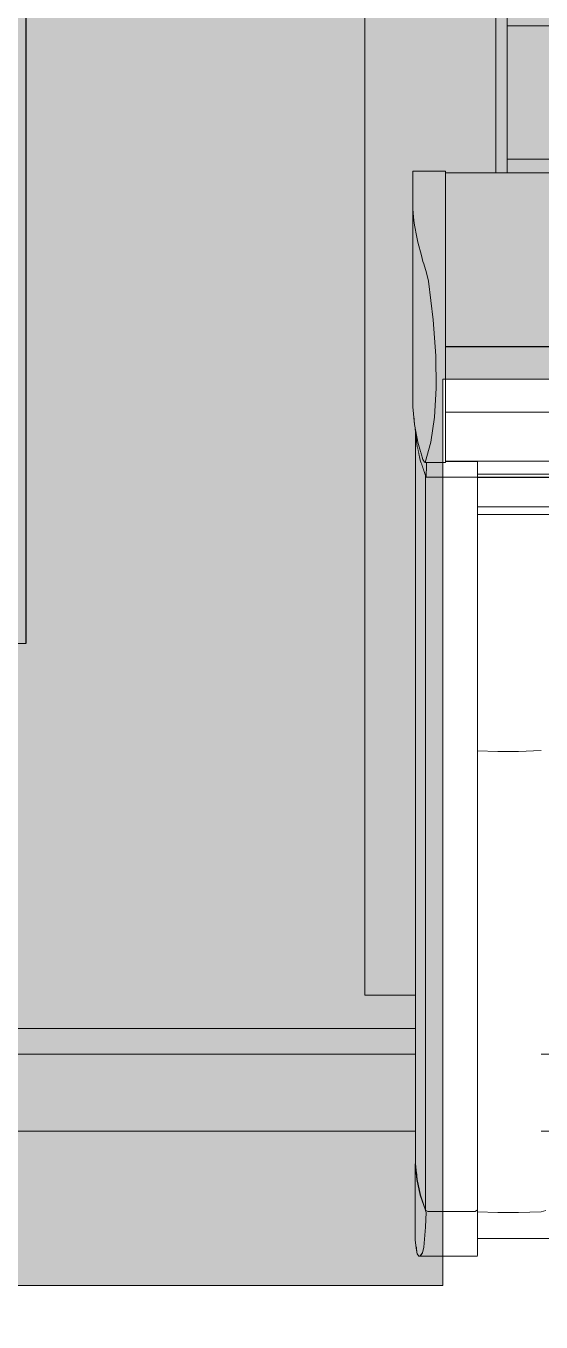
# Model space of a CAD drawing. Header units: metres. Extents: x -4 to 206, y -18 to 45.
# Drawn here: x 45.855 to 46.256, y -10.212 to -9.203 of the extents above; entities that cross this region are included whole.
import ezdxf

# ---------------------------------------------------------------- set-up
doc = ezdxf.new("R2010")
doc.units = ezdxf.units.M
doc.header["$MEASUREMENT"] = 0
doc.set_wipeout_variables(frame=1)
doc.linetypes.add('Strichlinie eng', pattern=[0.002, 0.0015, -0.0005])
doc.linetypes.add('Wipeout_Contour', pattern=[1, 0, -1])
for name, color, linetype in [('3._DD PP STG2_4_000 Achsraster', 7, 'Continuous'), ('3._DD PP STG2_4_140 Brüstung', 7, 'Continuous'), ('3._DD PP STG2_4_210 Decke', 7, 'Continuous'), ('3._DD PP STG2_4_220 Bodenaufbau - Außen_ Gefälle', 7, 'Continuous'), ('3._DD PP STG2_4_310 Dachkonstruktion massiv', 7, 'Continuous'), ('3._DD PP STG2_4_325 Dachfenster', 7, 'Continuous'), ('3._DD PP STG2_4_330 Dachaufbau', 7, 'Continuous')]:
    doc.layers.add(name, color=color, linetype=linetype)

msp = doc.modelspace()

# ---------------------------------------------------------------- linework, layer by layer
at = {"layer": '3._DD PP STG2_4_000 Achsraster', "color": 5, "linetype": 'Continuous', "lineweight": 0, "ltscale": 1000}
msp.add_line((31.8, -10.0037), (54.3, -10.0037), dxfattribs=at)
at = {"layer": '3._DD PP STG2_4_210 Decke', "color": 7, "linetype": 'Continuous', "lineweight": 13, "ltscale": 1000, "true_color": 0xf4f4f4, "flags": 128}
msp.add_lwpolyline([(33.7568, -11.4636), (33.759, -13.2537), (37.385, -13.2537), (37.385, -12.6087), (42.5891, -12.6087), (42.885, -12.5662), (42.885, -11.7587), (48.205, -11.7587), (48.205, -11.1337), (51.7609, -11.1337), (51.7654, -10.0637), (45.765, -10.0637), (45.765, -10.9637), (42.915, -10.9637), (42.915, -11.4636)], close=True, dxfattribs=at)
at = {"layer": '3._DD PP STG2_4_220 Bodenaufbau - Außen_ Gefälle', "color": 7, "linetype": 'Continuous', "lineweight": 13, "ltscale": 1000, "true_color": 0xf4f4f4, "flags": 128}
msp.add_lwpolyline([(33.759, -13.2437), (37.145, -13.2437), (37.145, -12.5987), (39.935, -12.5987), (42.389, -12.5987), (42.875, -12.5289), (42.875, -11.7487), (45.815, -11.7487), (48.195, -11.7487), (48.195, -11.1237), (51.7609, -11.1237), (51.7654, -10.0637), (45.765, -10.0637), (45.765, -10.9637), (42.915, -10.9637), (42.915, -11.4636), (33.7568, -11.4636)], close=True, dxfattribs=at)
at = {"layer": '3._DD PP STG2_4_310 Dachkonstruktion massiv', "color": 255, "linetype": 'Strichlinie eng', "lineweight": 13, "ltscale": 1000, "flags": 128}
for points in [[(46.2301, -9.0643), (46.2301, -9.9837)], [(46.2301, -9.2031), (46.2301, -9.9837)], [(47.8601, -9.2031), (46.2301, -9.2031)], [(46.2301, -9.9837), (45.505, -9.9837)], [(46.2301, -9.9837), (45.505, -9.9837)]]:
    msp.add_lwpolyline(points, dxfattribs=at)
at = {"layer": '3._DD PP STG2_4_330 Dachaufbau', "color": 7, "linetype": 'Continuous', "lineweight": 18, "ltscale": 1000, "flags": 128}
msp.add_lwpolyline([(46.1798, -10.1837), (45.815, -10.1837)], dxfattribs=at)

# ---------------------------------------------------------------- wipeouts: each hides what was drawn before it
at = {"color": 254, "linetype": 'Wipeout_Contour', "lineweight": 0, "ltscale": 140.715531}
msp.add_wipeout([(45.8549, -8.9838), (45.8549, -9.6836), (45.8551, -8.9838)], dxfattribs=at).dxf.layer = '3._DD PP STG2_4_140 Brüstung'
at = {"color": 254, "linetype": 'Wipeout_Contour', "lineweight": 0, "ltscale": 754.88932}
msp.add_wipeout([(46.119, -8.8687), (46.119, -9.9576), (46.1585, -9.9576), (46.1585, -9.5185), (46.1583, -9.5167), (46.1577, -9.5135), (46.1564, -9.4996), (46.1564, -9.4847), (46.1564, -9.4836), (46.1564, -9.4099), (46.1564, -9.3184), (46.1564, -9.3163), (46.182, -9.3163), (46.182, -9.3175), (46.2213, -9.3175), (46.2213, -8.8687)], dxfattribs=at).dxf.layer = '3._DD PP STG2_4_325 Dachfenster'

# ---------------------------------------------------------------- next in the draw order: linework, layer by layer
at = {"layer": '3._DD PP STG2_4_140 Brüstung', "color": 7, "linetype": 'Continuous', "lineweight": 18, "ltscale": 1000}
for p, q in [((45.8549, -8.9838), (45.8549, -9.6836)), ((45.8549, -9.6836), (45.8548, -9.6836)), ((45.8549, -9.6836), (45.8548, -9.6836))]:
    msp.add_line(p, q, dxfattribs=at)
at = {"layer": '3._DD PP STG2_4_140 Brüstung', "color": 7, "linetype": 'Continuous', "lineweight": 18, "ltscale": 1000, "flags": 128}
for points in [[(45.8551, -9.6836), (45.8551, -8.9838)], [(43.0051, -9.6838), (45.8551, -9.6838)]]:
    msp.add_lwpolyline(points, dxfattribs=at)
at = {"layer": '3._DD PP STG2_4_325 Dachfenster', "color": 7, "linetype": 'Continuous', "lineweight": 13, "ltscale": 1000, "true_color": 0xf4f4f4, "flags": 128}
for points in [[(46.119, -9.9576), (46.119, -8.8687)], [(46.2213, -9.3175), (46.2213, -8.8687)], [(46.119, -9.9576), (46.1585, -9.9576)]]:
    msp.add_lwpolyline(points, dxfattribs=at)

# ---------------------------------------------------------------- next in the draw order: wipeouts: each hides what was drawn before it
at = {"color": 254, "linetype": 'Wipeout_Contour', "lineweight": 0, "ltscale": 818.958107}
msp.add_wipeout([(46.2301, -9.3069), (47.7767, -9.3069), (47.7767, -9.3175), (47.816, -9.3175), (47.816, -9.3163), (47.8416, -9.3163), (47.8416, -9.3184), (47.8416, -9.4099), (47.8416, -9.4836), (47.8416, -9.4847), (47.8416, -9.4996), (47.8403, -9.5135), (47.8398, -9.5158), (47.8398, -9.9576), (47.8601, -9.9576), (47.8601, -9.2031), (46.2301, -9.2031)], dxfattribs=at).dxf.layer = '3._DD PP STG2_4_325 Dachfenster'
at = {"color": 254, "linetype": 'Wipeout_Contour', "lineweight": 0, "ltscale": 188.418716}
msp.add_wipeout([(46.182, -9.3237), (46.1564, -9.3237), (46.1564, -9.3324), (46.182, -9.3324)], dxfattribs=at).dxf.layer = '3._DD PP STG2_4_325 Dachfenster'
at = {"color": 254, "linetype": 'Wipeout_Contour', "lineweight": 0, "ltscale": 235.23205}
msp.add_wipeout([(46.1564, -9.3459), (46.1564, -9.4996), (46.1577, -9.5135), (46.1577, -9.3581), (46.1573, -9.3546)], dxfattribs=at).dxf.layer = '3._DD PP STG2_4_325 Dachfenster'
at = {"color": 254, "linetype": 'Wipeout_Contour', "lineweight": 0, "ltscale": 188.878064}
msp.add_wipeout([(46.2227, -9.5835), (46.2068, -9.5835), (46.2068, -9.7674), (46.2227, -9.7679)], dxfattribs=at).dxf.layer = '3._DD PP STG2_4_325 Dachfenster'

# ---------------------------------------------------------------- next in the draw order: linework, layer by layer
at = {"layer": '3._DD PP STG2_4_325 Dachfenster', "color": 7, "linetype": 'Continuous', "lineweight": 13, "ltscale": 1000, "true_color": 0xf4f4f4, "flags": 128}
for points in [[(46.2301, -9.2031), (46.2301, -9.0334)], [(47.8601, -9.2031), (46.2301, -9.2031)], [(46.2301, -9.3069), (46.2301, -9.2031)], [(46.2301, -9.3069), (47.7767, -9.3069)]]:
    msp.add_lwpolyline(points, dxfattribs=at)

# ---------------------------------------------------------------- next in the draw order: wipeouts: each hides what was drawn before it
at = {"color": 254, "linetype": 'Wipeout_Contour', "lineweight": 0, "ltscale": 188.412302}
msp.add_wipeout([(46.1564, -9.3163), (46.1564, -9.3237), (46.182, -9.3237), (46.182, -9.3163)], dxfattribs=at).dxf.layer = '3._DD PP STG2_4_325 Dachfenster'
at = {"color": 254, "linetype": 'Wipeout_Contour', "lineweight": 0, "ltscale": 188.4263}
msp.add_wipeout([(46.1564, -9.3324), (46.1564, -9.3428), (46.182, -9.3428), (46.182, -9.3324)], dxfattribs=at).dxf.layer = '3._DD PP STG2_4_325 Dachfenster'
at = {"color": 254, "linetype": 'Wipeout_Contour', "lineweight": 0, "ltscale": 190.179}
msp.add_wipeout([(46.182, -9.4802), (46.182, -9.5037), (46.986, -9.5037), (46.986, -9.4802)], dxfattribs=at).dxf.layer = '3._DD PP STG2_4_325 Dachfenster'
at = {"color": 254, "linetype": 'Wipeout_Contour', "lineweight": 0, "ltscale": 235.424573}
msp.add_wipeout([(46.1663, -9.553), (46.1625, -9.5417), (46.1625, -10.1133), (46.1665, -10.1252), (46.1665, -9.5535)], dxfattribs=at).dxf.layer = '3._DD PP STG2_4_325 Dachfenster'
at = {"color": 254, "linetype": 'Wipeout_Contour', "lineweight": 0, "ltscale": 188.941601}
msp.add_wipeout([(46.2227, -9.5835), (46.2227, -9.7679), (46.2389, -9.7679), (46.2389, -9.5835)], dxfattribs=at).dxf.layer = '3._DD PP STG2_4_325 Dachfenster'

# ---------------------------------------------------------------- next in the draw order: linework, layer by layer
at = {"layer": '3._DD PP STG2_4_325 Dachfenster', "color": 7, "linetype": 'Continuous', "lineweight": 13, "ltscale": 1000, "flags": 128}
msp.add_lwpolyline([(46.1564, -9.3184), (46.1564, -9.3163)], dxfattribs=at)

# ---------------------------------------------------------------- next in the draw order: wipeouts: each hides what was drawn before it
at = {"color": 254, "linetype": 'Wipeout_Contour', "lineweight": 0, "ltscale": 190.043729}
msp.add_wipeout([(46.182, -9.325), (46.986, -9.325), (46.986, -9.3175), (46.182, -9.3175)], dxfattribs=at).dxf.layer = '3._DD PP STG2_4_325 Dachfenster'
at = {"color": 254, "linetype": 'Wipeout_Contour', "lineweight": 0, "ltscale": 190.159124}
msp.add_wipeout([(46.986, -9.4539), (46.182, -9.4539), (46.182, -9.4802), (46.986, -9.4802)], dxfattribs=at).dxf.layer = '3._DD PP STG2_4_325 Dachfenster'
at = {"color": 254, "linetype": 'Wipeout_Contour', "lineweight": 0, "ltscale": 235.418745}
msp.add_wipeout([(46.1598, -9.5298), (46.1598, -10.1011), (46.1625, -10.1133), (46.1625, -9.5417), (46.1623, -9.5411)], dxfattribs=at).dxf.layer = '3._DD PP STG2_4_325 Dachfenster'
at = {"color": 254, "linetype": 'Wipeout_Contour', "lineweight": 0, "ltscale": 189.006985}
msp.add_wipeout([(46.2565, -9.5835), (46.2389, -9.5835), (46.2389, -9.7679), (46.2565, -9.7673)], dxfattribs=at).dxf.layer = '3._DD PP STG2_4_325 Dachfenster'

# ---------------------------------------------------------------- next in the draw order: linework, layer by layer
at = {"layer": '3._DD PP STG2_4_325 Dachfenster', "color": 7, "linetype": 'Continuous', "lineweight": 13, "ltscale": 1000, "flags": 128}
for points in [[(46.1564, -9.3163), (46.182, -9.3163)], [(46.182, -9.3175), (46.986, -9.3175)]]:
    msp.add_lwpolyline(points, dxfattribs=at)

# ---------------------------------------------------------------- next in the draw order: wipeouts: each hides what was drawn before it
at = {"color": 254, "linetype": 'Wipeout_Contour', "lineweight": 0, "ltscale": 190.050094}
msp.add_wipeout([(46.182, -9.3337), (46.986, -9.3337), (46.986, -9.325), (46.182, -9.325)], dxfattribs=at).dxf.layer = '3._DD PP STG2_4_325 Dachfenster'
at = {"color": 254, "linetype": 'Wipeout_Contour', "lineweight": 0, "ltscale": 190.148058}
msp.add_wipeout([(46.182, -9.4536), (46.986, -9.4536), (46.986, -9.453), (46.182, -9.453)], dxfattribs=at).dxf.layer = '3._DD PP STG2_4_325 Dachfenster'
at = {"color": 254, "linetype": 'Wipeout_Contour', "lineweight": 0, "ltscale": 235.473728}
msp.add_wipeout([(46.1585, -9.5185), (46.1585, -10.0889), (46.1598, -10.1011), (46.1598, -9.5298), (46.1596, -9.5289)], dxfattribs=at).dxf.layer = '3._DD PP STG2_4_325 Dachfenster'
at = {"color": 254, "linetype": 'Wipeout_Contour', "lineweight": 0, "ltscale": 236.188524}
msp.add_wipeout([(46.1665, -9.5535), (46.1665, -10.1252), (46.1683, -10.1262), (46.1683, -9.5543), (46.1668, -9.5543)], dxfattribs=at).dxf.layer = '3._DD PP STG2_4_325 Dachfenster'
at = {"color": 254, "linetype": 'Wipeout_Contour', "lineweight": 0, "ltscale": 189.043968}
msp.add_wipeout([(46.2583, -9.5835), (46.2565, -9.5835), (46.2565, -9.7673), (46.2583, -9.7663)], dxfattribs=at).dxf.layer = '3._DD PP STG2_4_325 Dachfenster'

# ---------------------------------------------------------------- next in the draw order: wipeouts: each hides what was drawn before it
at = {"color": 254, "linetype": 'Wipeout_Contour', "lineweight": 0, "ltscale": 235.250617}
msp.add_wipeout([(46.1577, -9.3581), (46.1577, -9.5135), (46.1603, -9.5272), (46.1603, -9.3715), (46.1596, -9.3677)], dxfattribs=at).dxf.layer = '3._DD PP STG2_4_325 Dachfenster'
at = {"color": 254, "linetype": 'Wipeout_Contour', "lineweight": 0, "ltscale": 142.80749}
msp.add_wipeout([(46.182, -9.453), (46.986, -9.453), (46.182, -9.4528)], dxfattribs=at).dxf.layer = '3._DD PP STG2_4_325 Dachfenster'
at = {"color": 254, "linetype": 'Wipeout_Contour', "lineweight": 0, "ltscale": 188.909754}
msp.add_wipeout([(46.1683, -9.5543), (46.1683, -10.1262), (46.2051, -10.1262), (46.2051, -9.5543)], dxfattribs=at).dxf.layer = '3._DD PP STG2_4_325 Dachfenster'

# ---------------------------------------------------------------- next in the draw order: wipeouts: each hides what was drawn before it
at = {"color": 254, "linetype": 'Wipeout_Contour', "lineweight": 0, "ltscale": 235.293416}
msp.add_wipeout([(46.1603, -9.3715), (46.1603, -9.5272), (46.1644, -9.5406), (46.1644, -9.3865), (46.1633, -9.3819)], dxfattribs=at).dxf.layer = '3._DD PP STG2_4_325 Dachfenster'
at = {"color": 254, "linetype": 'Wipeout_Contour', "lineweight": 0, "ltscale": 142.80799}
msp.add_wipeout([(46.182, -9.4539), (46.986, -9.4539), (46.182, -9.4536)], dxfattribs=at).dxf.layer = '3._DD PP STG2_4_325 Dachfenster'
at = {"color": 254, "linetype": 'Wipeout_Contour', "lineweight": 0, "ltscale": 188.98416}
msp.add_wipeout([(46.2051, -9.5543), (46.2051, -10.1262), (46.2068, -10.1249), (46.2068, -9.5543)], dxfattribs=at).dxf.layer = '3._DD PP STG2_4_325 Dachfenster'
at = {"color": 254, "linetype": 'Wipeout_Contour', "lineweight": 0, "ltscale": 330.466488}
msp.add_wipeout([(46.1623, -10.1133), (46.1623, -10.1606), (46.164, -10.1582), (46.165, -10.154), (46.1662, -10.1415), (46.1663, -10.1383), (46.1663, -10.1252)], dxfattribs=at).dxf.layer = '3._DD PP STG2_4_325 Dachfenster'

# ---------------------------------------------------------------- next in the draw order: linework, layer by layer
at = {"layer": '3._DD PP STG2_4_325 Dachfenster', "color": 7, "linetype": 'Continuous', "lineweight": 13, "ltscale": 1000, "flags": 128}
for points in [[(46.1564, -9.4099), (46.1564, -9.4836)], [(46.1564, -9.4983), (46.1564, -9.4836)]]:
    msp.add_lwpolyline(points, dxfattribs=at)

# ---------------------------------------------------------------- next in the draw order: wipeouts: each hides what was drawn before it
at = {"color": 254, "linetype": 'Wipeout_Contour', "lineweight": 0, "ltscale": 235.88797}
msp.add_wipeout([(46.1573, -9.3546), (46.1577, -9.3581), (46.1596, -9.3677), (46.182, -9.3677), (46.182, -9.3546)], dxfattribs=at).dxf.layer = '3._DD PP STG2_4_325 Dachfenster'
at = {"color": 254, "linetype": 'Wipeout_Contour', "lineweight": 0, "ltscale": 188.329451}
msp.add_wipeout([(46.1661, -9.5431), (46.182, -9.5431), (46.182, -9.5271), (46.1706, -9.5271)], dxfattribs=at).dxf.layer = '3._DD PP STG2_4_325 Dachfenster'
at = {"color": 254, "linetype": 'Wipeout_Contour', "lineweight": 0, "ltscale": 142.452019}
msp.add_wipeout([(46.9612, -9.5544), (46.2068, -9.5544), (46.9612, -9.5546)], dxfattribs=at).dxf.layer = '3._DD PP STG2_4_325 Dachfenster'
at = {"color": 254, "linetype": 'Wipeout_Contour', "lineweight": 0, "ltscale": 189.095032}
msp.add_wipeout([(46.2068, -9.7674), (46.2068, -10.1011), (46.2227, -10.1016), (46.2227, -9.7679)], dxfattribs=at).dxf.layer = '3._DD PP STG2_4_325 Dachfenster'
at = {"color": 254, "linetype": 'Wipeout_Contour', "lineweight": 0, "ltscale": 236.315972}
msp.add_wipeout([(46.1583, -10.0889), (46.1583, -10.1483), (46.1591, -10.1548), (46.1596, -10.1579), (46.1596, -10.1011)], dxfattribs=at).dxf.layer = '3._DD PP STG2_4_325 Dachfenster'
at = {"color": 254, "linetype": 'Wipeout_Contour', "lineweight": 0, "ltscale": 762.435793}
msp.add_wipeout([(46.2068, -10.1373), (46.9612, -10.1373), (46.9612, -10.1264), (46.9453, -10.1269), (46.9291, -10.1269), (46.9115, -10.1263), (46.9077, -10.1253), (46.9067, -10.1225), (46.9067, -10.119), (46.2613, -10.119), (46.2613, -10.1225), (46.2603, -10.1253), (46.2565, -10.1263), (46.2389, -10.1269), (46.2227, -10.1269), (46.2068, -10.1264)], dxfattribs=at).dxf.layer = '3._DD PP STG2_4_325 Dachfenster'

# ---------------------------------------------------------------- next in the draw order: wipeouts: each hides what was drawn before it
at = {"color": 254, "linetype": 'Wipeout_Contour', "lineweight": 0, "ltscale": 235.938457}
msp.add_wipeout([(46.1564, -9.3428), (46.1564, -9.3459), (46.1573, -9.3546), (46.182, -9.3546), (46.182, -9.3428)], dxfattribs=at).dxf.layer = '3._DD PP STG2_4_325 Dachfenster'
at = {"color": 254, "linetype": 'Wipeout_Contour', "lineweight": 0, "ltscale": 235.822753}
msp.add_wipeout([(46.1596, -9.3677), (46.1603, -9.3715), (46.1633, -9.3819), (46.182, -9.3819), (46.182, -9.3677)], dxfattribs=at).dxf.layer = '3._DD PP STG2_4_325 Dachfenster'
at = {"color": 254, "linetype": 'Wipeout_Contour', "lineweight": 0, "ltscale": 188.351367}
msp.add_wipeout([(46.1735, -9.5077), (46.1706, -9.5271), (46.182, -9.5271), (46.182, -9.5077)], dxfattribs=at).dxf.layer = '3._DD PP STG2_4_325 Dachfenster'
at = {"color": 254, "linetype": 'Wipeout_Contour', "lineweight": 0, "ltscale": 142.45215}
msp.add_wipeout([(46.9612, -9.5546), (46.2068, -9.5546), (46.9612, -9.5549)], dxfattribs=at).dxf.layer = '3._DD PP STG2_4_325 Dachfenster'
at = {"color": 254, "linetype": 'Wipeout_Contour', "lineweight": 0, "ltscale": 189.158037}
msp.add_wipeout([(46.2227, -9.7679), (46.2227, -10.1016), (46.2389, -10.1016), (46.2389, -9.7679)], dxfattribs=at).dxf.layer = '3._DD PP STG2_4_325 Dachfenster'
at = {"color": 254, "linetype": 'Wipeout_Contour', "lineweight": 0, "ltscale": 284.044165}
msp.add_wipeout([(46.1596, -10.1579), (46.16, -10.159), (46.1613, -10.1609), (46.1623, -10.1606), (46.1623, -10.1133), (46.1596, -10.1011)], dxfattribs=at).dxf.layer = '3._DD PP STG2_4_325 Dachfenster'
at = {"color": 254, "linetype": 'Wipeout_Contour', "lineweight": 0, "ltscale": 190.711436}
msp.add_wipeout([(46.2068, -10.1373), (46.2068, -10.1383), (46.9612, -10.1383), (46.9612, -10.1373)], dxfattribs=at).dxf.layer = '3._DD PP STG2_4_325 Dachfenster'

# ---------------------------------------------------------------- next in the draw order: linework, layer by layer
at = {"layer": '3._DD PP STG2_4_325 Dachfenster', "color": 7, "linetype": 'Continuous', "lineweight": 13, "ltscale": 1000, "flags": 128}
msp.add_lwpolyline([(46.1564, -9.4099), (46.1564, -9.3184)], dxfattribs=at)

# ---------------------------------------------------------------- next in the draw order: wipeouts: each hides what was drawn before it
at = {"color": 254, "linetype": 'Wipeout_Contour', "lineweight": 0, "ltscale": 190.05755}
msp.add_wipeout([(46.986, -9.3337), (46.182, -9.3337), (46.182, -9.344), (46.986, -9.344)], dxfattribs=at).dxf.layer = '3._DD PP STG2_4_325 Dachfenster'
at = {"color": 254, "linetype": 'Wipeout_Contour', "lineweight": 0, "ltscale": 566.391154}
msp.add_wipeout([(46.1644, -9.5406), (46.1655, -9.5428), (46.1661, -9.5431), (46.1706, -9.5271), (46.1735, -9.5077), (46.1748, -9.4852), (46.1744, -9.4599), (46.1723, -9.432), (46.1686, -9.4019), (46.1672, -9.3953), (46.1652, -9.3884), (46.1644, -9.3865)], dxfattribs=at).dxf.layer = '3._DD PP STG2_4_325 Dachfenster'
at = {"color": 254, "linetype": 'Wipeout_Contour', "lineweight": 0, "ltscale": 190.230689}
msp.add_wipeout([(46.2068, -9.5588), (46.9612, -9.5588), (46.9612, -9.5549), (46.2068, -9.5549)], dxfattribs=at).dxf.layer = '3._DD PP STG2_4_325 Dachfenster'
at = {"color": 254, "linetype": 'Wipeout_Contour', "lineweight": 0, "ltscale": 189.22385}
msp.add_wipeout([(46.2389, -9.7679), (46.2389, -10.1016), (46.2565, -10.101), (46.2565, -9.7673)], dxfattribs=at).dxf.layer = '3._DD PP STG2_4_325 Dachfenster'
at = {"color": 254, "linetype": 'Wipeout_Contour', "lineweight": 0, "ltscale": 189.244497}
msp.add_wipeout([(46.2068, -10.1011), (46.2068, -10.1264), (46.2227, -10.1269), (46.2227, -10.1016)], dxfattribs=at).dxf.layer = '3._DD PP STG2_4_325 Dachfenster'
at = {"color": 254, "linetype": 'Wipeout_Contour', "lineweight": 0, "ltscale": 190.712856}
msp.add_wipeout([(46.9612, -10.1383), (46.2068, -10.1383), (46.2068, -10.1406), (46.9612, -10.1406)], dxfattribs=at).dxf.layer = '3._DD PP STG2_4_325 Dachfenster'
at = {"color": 254, "linetype": 'Wipeout_Contour', "lineweight": 0, "ltscale": 142.421776}
msp.add_wipeout([(46.1613, -10.1609), (46.2068, -10.1609), (46.1626, -10.1605)], dxfattribs=at).dxf.layer = '3._DD PP STG2_4_325 Dachfenster'

# ---------------------------------------------------------------- next in the draw order: linework, layer by layer
at = {"layer": '3._DD PP STG2_4_325 Dachfenster', "color": 7, "linetype": 'Continuous', "lineweight": 13, "ltscale": 1000, "flags": 128}
msp.add_lwpolyline([(46.2565, -9.7673), (46.2389, -9.7679), (46.2227, -9.7679), (46.2068, -9.7674)], dxfattribs=at)

# ---------------------------------------------------------------- next in the draw order: wipeouts: each hides what was drawn before it
at = {"color": 254, "linetype": 'Wipeout_Contour', "lineweight": 0, "ltscale": 190.06621}
msp.add_wipeout([(46.182, -9.344), (46.182, -9.3557), (46.986, -9.3557), (46.986, -9.344)], dxfattribs=at).dxf.layer = '3._DD PP STG2_4_325 Dachfenster'
at = {"color": 254, "linetype": 'Wipeout_Contour', "lineweight": 0, "ltscale": 235.964186}
msp.add_wipeout([(46.1633, -9.3819), (46.1644, -9.3865), (46.1652, -9.3884), (46.182, -9.3884), (46.182, -9.3819)], dxfattribs=at).dxf.layer = '3._DD PP STG2_4_325 Dachfenster'
at = {"color": 254, "linetype": 'Wipeout_Contour', "lineweight": 0, "ltscale": 188.245107}
msp.add_wipeout([(46.1686, -9.4019), (46.1723, -9.432), (46.182, -9.432), (46.182, -9.4019)], dxfattribs=at).dxf.layer = '3._DD PP STG2_4_325 Dachfenster'
at = {"color": 254, "linetype": 'Wipeout_Contour', "lineweight": 0, "ltscale": 188.440562}
msp.add_wipeout([(46.1735, -9.5077), (46.182, -9.5077), (46.182, -9.4852), (46.1748, -9.4852)], dxfattribs=at).dxf.layer = '3._DD PP STG2_4_325 Dachfenster'
at = {"color": 254, "linetype": 'Wipeout_Contour', "lineweight": 0, "ltscale": 282.469339}
msp.add_wipeout([(46.1623, -9.5411), (46.1663, -9.553), (46.1663, -9.5431), (46.1655, -9.5428), (46.1644, -9.5406), (46.1623, -9.5337)], dxfattribs=at).dxf.layer = '3._DD PP STG2_4_325 Dachfenster'
at = {"color": 254, "linetype": 'Wipeout_Contour', "lineweight": 0, "ltscale": 190.233746}
msp.add_wipeout([(46.2068, -9.5625), (46.9612, -9.5625), (46.9612, -9.5588), (46.2068, -9.5588)], dxfattribs=at).dxf.layer = '3._DD PP STG2_4_325 Dachfenster'
at = {"color": 254, "linetype": 'Wipeout_Contour', "lineweight": 0, "ltscale": 617.576826}
msp.add_wipeout([(46.1585, -10.0887), (46.1596, -10.1011), (46.1623, -10.1133), (46.1663, -10.1252), (46.1667, -10.1263), (46.2068, -10.1263), (46.2068, -10.1249), (46.2051, -10.1262), (46.1683, -10.1262), (46.1665, -10.1252), (46.1625, -10.1133), (46.1598, -10.1011), (46.1585, -10.0889)], dxfattribs=at).dxf.layer = '3._DD PP STG2_4_325 Dachfenster'
at = {"color": 254, "linetype": 'Wipeout_Contour', "lineweight": 0, "ltscale": 189.373009}
msp.add_wipeout([(46.2389, -10.1269), (46.2565, -10.1263), (46.2565, -10.101), (46.2389, -10.1016)], dxfattribs=at).dxf.layer = '3._DD PP STG2_4_325 Dachfenster'
at = {"color": 254, "linetype": 'Wipeout_Contour', "lineweight": 0, "ltscale": 190.714538}
msp.add_wipeout([(46.2068, -10.1406), (46.2068, -10.1423), (46.9612, -10.1423), (46.9612, -10.1406)], dxfattribs=at).dxf.layer = '3._DD PP STG2_4_325 Dachfenster'
at = {"color": 254, "linetype": 'Wipeout_Contour', "lineweight": 0, "ltscale": 189.1365}
msp.add_wipeout([(46.164, -10.1582), (46.1626, -10.1605), (46.2068, -10.1605), (46.2068, -10.1582)], dxfattribs=at).dxf.layer = '3._DD PP STG2_4_325 Dachfenster'

# ---------------------------------------------------------------- next in the draw order: linework, layer by layer
at = {"layer": '3._DD PP STG2_4_325 Dachfenster', "color": 7, "linetype": 'Continuous', "lineweight": 13, "ltscale": 1000, "flags": 128}
msp.add_lwpolyline([(46.1583, -10.1483), (46.1583, -10.0889)], dxfattribs=at)

# ---------------------------------------------------------------- next in the draw order: wipeouts: each hides what was drawn before it
at = {"color": 254, "linetype": 'Wipeout_Contour', "lineweight": 0, "ltscale": 190.086599}
msp.add_wipeout([(46.986, -9.3686), (46.182, -9.3686), (46.182, -9.3827), (46.986, -9.3827)], dxfattribs=at).dxf.layer = '3._DD PP STG2_4_325 Dachfenster'
at = {"color": 254, "linetype": 'Wipeout_Contour', "lineweight": 0, "ltscale": 188.410324}
msp.add_wipeout([(46.1686, -9.4019), (46.182, -9.4019), (46.182, -9.3953), (46.1672, -9.3953)], dxfattribs=at).dxf.layer = '3._DD PP STG2_4_325 Dachfenster'
at = {"color": 254, "linetype": 'Wipeout_Contour', "lineweight": 0, "ltscale": 188.515486}
msp.add_wipeout([(46.182, -9.4599), (46.1744, -9.4599), (46.1748, -9.4852), (46.182, -9.4852)], dxfattribs=at).dxf.layer = '3._DD PP STG2_4_325 Dachfenster'
at = {"color": 254, "linetype": 'Wipeout_Contour', "lineweight": 0, "ltscale": 140.923211}
msp.add_wipeout([(46.1583, -9.5166), (46.1596, -9.5289), (46.1596, -9.5235)], dxfattribs=at).dxf.layer = '3._DD PP STG2_4_325 Dachfenster'
at = {"color": 254, "linetype": 'Wipeout_Contour', "lineweight": 0, "ltscale": 190.228447}
msp.add_wipeout([(46.9612, -9.5538), (46.2068, -9.5538), (46.2068, -9.5543), (46.9612, -9.5543)], dxfattribs=at).dxf.layer = '3._DD PP STG2_4_325 Dachfenster'
at = {"color": 254, "linetype": 'Wipeout_Contour', "lineweight": 0, "ltscale": 190.236647}
msp.add_wipeout([(46.2068, -9.566), (46.9612, -9.566), (46.9612, -9.5625), (46.2068, -9.5625)], dxfattribs=at).dxf.layer = '3._DD PP STG2_4_325 Dachfenster'
at = {"color": 254, "linetype": 'Wipeout_Contour', "lineweight": 0, "ltscale": 189.307738}
msp.add_wipeout([(46.2227, -10.1016), (46.2227, -10.1269), (46.2389, -10.1269), (46.2389, -10.1016)], dxfattribs=at).dxf.layer = '3._DD PP STG2_4_325 Dachfenster'
at = {"color": 254, "linetype": 'Wipeout_Contour', "lineweight": 0, "ltscale": 190.717199}
msp.add_wipeout([(46.9612, -10.1423), (46.2068, -10.1423), (46.2068, -10.1468), (46.9612, -10.1468)], dxfattribs=at).dxf.layer = '3._DD PP STG2_4_325 Dachfenster'
at = {"color": 254, "linetype": 'Wipeout_Contour', "lineweight": 0, "ltscale": 189.145145}
msp.add_wipeout([(46.165, -10.154), (46.164, -10.1582), (46.2068, -10.1582), (46.2068, -10.154)], dxfattribs=at).dxf.layer = '3._DD PP STG2_4_325 Dachfenster'

# ---------------------------------------------------------------- next in the draw order: linework, layer by layer
at = {"layer": '3._DD PP STG2_4_325 Dachfenster', "color": 7, "linetype": 'Continuous', "lineweight": 13, "ltscale": 1000, "flags": 128}
msp.add_lwpolyline([(46.1613, -10.1609), (46.2068, -10.1609)], dxfattribs=at)
at = {"layer": '3._DD PP STG2_4_330 Dachaufbau', "color": 7, "linetype": 'Continuous', "lineweight": 18, "ltscale": 1000, "flags": 128}
msp.add_lwpolyline([(47.8398, -9.4782), (46.1798, -9.4782)], dxfattribs=at)

# ---------------------------------------------------------------- next in the draw order: wipeouts: each hides what was drawn before it
at = {"color": 254, "linetype": 'Wipeout_Contour', "lineweight": 0, "ltscale": 190.075938}
msp.add_wipeout([(46.986, -9.3557), (46.182, -9.3557), (46.182, -9.3686), (46.986, -9.3686)], dxfattribs=at).dxf.layer = '3._DD PP STG2_4_325 Dachfenster'
at = {"color": 254, "linetype": 'Wipeout_Contour', "lineweight": 0, "ltscale": 188.367997}
msp.add_wipeout([(46.1652, -9.3884), (46.1672, -9.3953), (46.182, -9.3953), (46.182, -9.3884)], dxfattribs=at).dxf.layer = '3._DD PP STG2_4_325 Dachfenster'
at = {"color": 254, "linetype": 'Wipeout_Contour', "lineweight": 0, "ltscale": 188.336199}
msp.add_wipeout([(46.1723, -9.432), (46.1744, -9.4599), (46.182, -9.4599), (46.182, -9.432)], dxfattribs=at).dxf.layer = '3._DD PP STG2_4_325 Dachfenster'
at = {"color": 254, "linetype": 'Wipeout_Contour', "lineweight": 0, "ltscale": 235.837146}
msp.add_wipeout([(46.1596, -9.5235), (46.1596, -9.5289), (46.1623, -9.5411), (46.1623, -9.5337), (46.1603, -9.5272)], dxfattribs=at).dxf.layer = '3._DD PP STG2_4_325 Dachfenster'
at = {"color": 254, "linetype": 'Wipeout_Contour', "lineweight": 0, "ltscale": 190.227269}
msp.add_wipeout([(46.2068, -9.5521), (46.2068, -9.5531), (46.9612, -9.5531), (46.9612, -9.5521)], dxfattribs=at).dxf.layer = '3._DD PP STG2_4_325 Dachfenster'
at = {"color": 254, "linetype": 'Wipeout_Contour', "lineweight": 0, "ltscale": 190.239279}
msp.add_wipeout([(46.9612, -9.566), (46.2068, -9.566), (46.2068, -9.5691), (46.9612, -9.5691)], dxfattribs=at).dxf.layer = '3._DD PP STG2_4_325 Dachfenster'
at = {"color": 254, "linetype": 'Wipeout_Contour', "lineweight": 0, "ltscale": 189.133826}
msp.add_wipeout([(46.165, -10.154), (46.2068, -10.154), (46.2068, -10.1415), (46.1662, -10.1415)], dxfattribs=at).dxf.layer = '3._DD PP STG2_4_325 Dachfenster'

# ---------------------------------------------------------------- next in the draw order: linework, layer by layer
at = {"layer": '3._DD PP STG2_4_325 Dachfenster', "color": 7, "linetype": 'Continuous', "lineweight": 13, "ltscale": 1000, "flags": 128}
for points in [[(46.1585, -10.0889), (46.1585, -9.5185)], [(46.2068, -10.1471), (46.9612, -10.1471)]]:
    msp.add_lwpolyline(points, dxfattribs=at)

# ---------------------------------------------------------------- next in the draw order: wipeouts: each hides what was drawn before it
at = {"color": 254, "linetype": 'Wipeout_Contour', "lineweight": 0, "ltscale": 190.094524}
msp.add_wipeout([(46.182, -9.3827), (46.182, -9.3888), (46.986, -9.3888), (46.986, -9.3827)], dxfattribs=at).dxf.layer = '3._DD PP STG2_4_325 Dachfenster'
at = {"color": 254, "linetype": 'Wipeout_Contour', "lineweight": 0, "ltscale": 190.139123}
msp.add_wipeout([(46.182, -9.4528), (46.986, -9.4528), (46.986, -9.4311), (46.182, -9.4311)], dxfattribs=at).dxf.layer = '3._DD PP STG2_4_325 Dachfenster'
at = {"color": 254, "linetype": 'Wipeout_Contour', "lineweight": 0, "ltscale": 142.893011}
msp.add_wipeout([(46.2068, -9.5538), (46.9612, -9.5538), (46.2068, -9.5534)], dxfattribs=at).dxf.layer = '3._DD PP STG2_4_325 Dachfenster'
at = {"color": 254, "linetype": 'Wipeout_Contour', "lineweight": 0, "ltscale": 190.241618}
msp.add_wipeout([(46.2068, -9.5718), (46.9612, -9.5718), (46.9612, -9.5691), (46.2068, -9.5691)], dxfattribs=at).dxf.layer = '3._DD PP STG2_4_325 Dachfenster'
at = {"color": 254, "linetype": 'Wipeout_Contour', "lineweight": 0, "ltscale": 236.94983}
msp.add_wipeout([(46.1662, -10.1415), (46.2068, -10.1415), (46.2068, -10.1267), (46.1668, -10.1267), (46.1663, -10.1383)], dxfattribs=at).dxf.layer = '3._DD PP STG2_4_325 Dachfenster'

# ---------------------------------------------------------------- next in the draw order: linework, layer by layer
at = {"layer": '3._DD PP STG2_4_325 Dachfenster', "color": 7, "linetype": 'Continuous', "lineweight": 13, "ltscale": 1000, "flags": 128}
for points in [[(46.182, -9.4528), (46.986, -9.4528)], [(46.2051, -10.1262), (46.2068, -10.1249)], [(46.2068, -10.1249), (46.2068, -10.1263)], [(46.2603, -10.1253), (46.2565, -10.1263), (46.2389, -10.1269), (46.2227, -10.1269), (46.2068, -10.1264)], [(46.2068, -10.1267), (46.2068, -10.1415), (46.2068, -10.154), (46.2068, -10.1582), (46.2068, -10.1605)]]:
    msp.add_lwpolyline(points, dxfattribs=at)

# ---------------------------------------------------------------- next in the draw order: wipeouts: each hides what was drawn before it
at = {"color": 254, "linetype": 'Wipeout_Contour', "lineweight": 0, "ltscale": 190.118727}
msp.add_wipeout([(46.986, -9.4013), (46.182, -9.4013), (46.182, -9.4311), (46.986, -9.4311)], dxfattribs=at).dxf.layer = '3._DD PP STG2_4_325 Dachfenster'
at = {"color": 254, "linetype": 'Wipeout_Contour', "lineweight": 0, "ltscale": 142.892788}
msp.add_wipeout([(46.2068, -9.5534), (46.9612, -9.5534), (46.2068, -9.5531)], dxfattribs=at).dxf.layer = '3._DD PP STG2_4_325 Dachfenster'
at = {"color": 254, "linetype": 'Wipeout_Contour', "lineweight": 0, "ltscale": 190.243655}
msp.add_wipeout([(46.2068, -9.5741), (46.9612, -9.5741), (46.9612, -9.5718), (46.2068, -9.5718)], dxfattribs=at).dxf.layer = '3._DD PP STG2_4_325 Dachfenster'
at = {"color": 254, "linetype": 'Wipeout_Contour', "lineweight": 0, "ltscale": 142.206697}
msp.add_wipeout([(46.1663, -10.1383), (46.1668, -10.1267), (46.1663, -10.1252)], dxfattribs=at).dxf.layer = '3._DD PP STG2_4_325 Dachfenster'

# ---------------------------------------------------------------- next in the draw order: linework, layer by layer
at = {"layer": '3._DD PP STG2_4_325 Dachfenster', "color": 7, "linetype": 'Continuous', "lineweight": 13, "ltscale": 1000, "flags": 128}
for points in [[(46.1667, -10.1263), (46.1663, -10.1252), (46.1623, -10.1133), (46.1596, -10.1011), (46.1583, -10.0889)], [(46.1585, -10.0889), (46.1598, -10.1011), (46.1625, -10.1133), (46.1665, -10.1252)], [(46.1583, -10.1483), (46.1591, -10.1548), (46.1596, -10.1579), (46.16, -10.159), (46.1613, -10.1609), (46.1623, -10.1606), (46.164, -10.1582), (46.165, -10.154), (46.1662, -10.1415), (46.1663, -10.1383), (46.1668, -10.1267)], [(46.1665, -10.1252), (46.1683, -10.1262)], [(46.1683, -10.1262), (46.2051, -10.1262)]]:
    msp.add_lwpolyline(points, dxfattribs=at)

# ---------------------------------------------------------------- next in the draw order: wipeouts: each hides what was drawn before it
at = {"color": 254, "linetype": 'Wipeout_Contour', "lineweight": 0, "ltscale": 190.104423}
msp.add_wipeout([(46.182, -9.3952), (46.182, -9.4013), (46.986, -9.4013), (46.986, -9.3952)], dxfattribs=at).dxf.layer = '3._DD PP STG2_4_325 Dachfenster'
at = {"color": 254, "linetype": 'Wipeout_Contour', "lineweight": 0, "ltscale": 190.224892}
msp.add_wipeout([(46.2068, -9.5487), (46.2068, -9.5506), (46.9612, -9.5506), (46.9612, -9.5487)], dxfattribs=at).dxf.layer = '3._DD PP STG2_4_325 Dachfenster'
at = {"color": 254, "linetype": 'Wipeout_Contour', "lineweight": 0, "ltscale": 190.245373}
msp.add_wipeout([(46.2068, -9.5741), (46.2068, -9.5761), (46.9612, -9.5761), (46.9612, -9.5741)], dxfattribs=at).dxf.layer = '3._DD PP STG2_4_325 Dachfenster'

# ---------------------------------------------------------------- next in the draw order: wipeouts: each hides what was drawn before it
at = {"color": 254, "linetype": 'Wipeout_Contour', "lineweight": 0, "ltscale": 190.099473}
msp.add_wipeout([(46.182, -9.3888), (46.182, -9.3952), (46.986, -9.3952), (46.986, -9.3888)], dxfattribs=at).dxf.layer = '3._DD PP STG2_4_325 Dachfenster'
at = {"color": 254, "linetype": 'Wipeout_Contour', "lineweight": 0, "ltscale": 190.226281}
msp.add_wipeout([(46.2068, -9.5506), (46.2068, -9.5521), (46.9612, -9.5521), (46.9612, -9.5506)], dxfattribs=at).dxf.layer = '3._DD PP STG2_4_325 Dachfenster'
at = {"color": 254, "linetype": 'Wipeout_Contour', "lineweight": 0, "ltscale": 190.246766}
msp.add_wipeout([(46.9612, -9.5761), (46.2068, -9.5761), (46.2068, -9.5776), (46.9612, -9.5776)], dxfattribs=at).dxf.layer = '3._DD PP STG2_4_325 Dachfenster'

# ---------------------------------------------------------------- next in the draw order: wipeouts: each hides what was drawn before it
at = {"color": 254, "linetype": 'Wipeout_Contour', "lineweight": 0, "ltscale": 190.223178}
msp.add_wipeout([(46.2068, -9.5464), (46.2068, -9.5487), (46.9612, -9.5487), (46.9612, -9.5464)], dxfattribs=at).dxf.layer = '3._DD PP STG2_4_325 Dachfenster'
at = {"color": 254, "linetype": 'Wipeout_Contour', "lineweight": 0, "ltscale": 190.249711}
msp.add_wipeout([(46.9612, -9.5776), (46.2068, -9.5776), (46.2068, -9.5833), (46.9612, -9.5833)], dxfattribs=at).dxf.layer = '3._DD PP STG2_4_325 Dachfenster'

# ---------------------------------------------------------------- next in the draw order: linework, layer by layer
at = {"layer": '3._DD PP STG2_4_325 Dachfenster', "color": 7, "linetype": 'Continuous', "lineweight": 13, "ltscale": 1000, "flags": 128}
for points in [[(46.9612, -9.5776), (46.2068, -9.5776)], [(46.9612, -9.5835), (46.2068, -9.5835)]]:
    msp.add_lwpolyline(points, dxfattribs=at)

# ---------------------------------------------------------------- next in the draw order: wipeouts: each hides what was drawn before it
at = {"color": 254, "linetype": 'Wipeout_Contour', "lineweight": 0, "ltscale": 190.221144}
msp.add_wipeout([(46.9612, -9.5436), (46.2068, -9.5436), (46.2068, -9.5464), (46.9612, -9.5464)], dxfattribs=at).dxf.layer = '3._DD PP STG2_4_325 Dachfenster'

# ---------------------------------------------------------------- next in the draw order: wipeouts: each hides what was drawn before it
at = {"color": 254, "linetype": 'Wipeout_Contour', "lineweight": 0, "ltscale": 190.219341}
msp.add_wipeout([(46.2068, -9.5436), (46.9612, -9.5436), (46.9612, -9.5419), (46.2068, -9.5419)], dxfattribs=at).dxf.layer = '3._DD PP STG2_4_325 Dachfenster'

# ---------------------------------------------------------------- next in the draw order: wipeouts: each hides what was drawn before it
at = {"color": 254, "linetype": 'Wipeout_Contour', "lineweight": 0, "ltscale": 188.657138}
msp.add_wipeout([(46.1672, -9.5451), (46.1668, -9.5543), (46.2068, -9.5543), (46.2068, -9.5451)], dxfattribs=at).dxf.layer = '3._DD PP STG2_4_325 Dachfenster'

# ---------------------------------------------------------------- next in the draw order: linework, layer by layer
at = {"layer": '3._DD PP STG2_4_325 Dachfenster', "color": 7, "linetype": 'Continuous', "lineweight": 13, "ltscale": 1000, "flags": 128}
for points in [[(46.9612, -9.5521), (46.2068, -9.5521)], [(46.2068, -10.1249), (46.2068, -9.5543)], [(46.9612, -9.5544), (46.2068, -9.5544)]]:
    msp.add_lwpolyline(points, dxfattribs=at)

# ---------------------------------------------------------------- next in the draw order: wipeouts: each hides what was drawn before it
at = {"color": 254, "linetype": 'Wipeout_Contour', "lineweight": 0, "ltscale": 235.641941}
msp.add_wipeout([(46.1663, -9.553), (46.1667, -9.5542), (46.1672, -9.5451), (46.1672, -9.5431), (46.1663, -9.5431)], dxfattribs=at).dxf.layer = '3._DD PP STG2_4_325 Dachfenster'

# ---------------------------------------------------------------- next in the draw order: linework, layer by layer
at = {"layer": '3._DD PP STG2_4_325 Dachfenster', "color": 7, "linetype": 'Continuous', "lineweight": 13, "ltscale": 1000, "flags": 128}
for points in [[(46.1665, -10.1252), (46.1665, -9.5535)], [(46.1668, -9.5543), (46.2068, -9.5543)]]:
    msp.add_lwpolyline(points, dxfattribs=at)

# ---------------------------------------------------------------- next in the draw order: wipeouts: each hides what was drawn before it
at = {"color": 254, "linetype": 'Wipeout_Contour', "lineweight": 0, "ltscale": 283.14809}
msp.add_wipeout([(46.1672, -9.5431), (46.1672, -9.5451), (46.2068, -9.5451), (46.2068, -9.5422), (46.182, -9.5422), (46.182, -9.5431)], dxfattribs=at).dxf.layer = '3._DD PP STG2_4_325 Dachfenster'

# ---------------------------------------------------------------- next in the draw order: linework, layer by layer
at = {"layer": '3._DD PP STG2_4_325 Dachfenster', "color": 7, "linetype": 'Continuous', "lineweight": 13, "ltscale": 1000, "flags": 128}
for points in [[(46.1661, -9.5431), (46.1706, -9.5271), (46.1735, -9.5077), (46.1748, -9.4852), (46.1744, -9.4599), (46.1723, -9.432), (46.1686, -9.4019), (46.1672, -9.3953), (46.1652, -9.3884), (46.1644, -9.3865), (46.1633, -9.3819), (46.1603, -9.3715), (46.1596, -9.3677), (46.1577, -9.3581), (46.1573, -9.3546), (46.1564, -9.3459), (46.1564, -9.3428), (46.1564, -9.3324), (46.1564, -9.3237), (46.1564, -9.3163)], [(46.1655, -9.5428), (46.1644, -9.5406), (46.1603, -9.5272), (46.1577, -9.5135), (46.1564, -9.4996), (46.1564, -9.4983)], [(46.1583, -9.5167), (46.1596, -9.5289), (46.1623, -9.5411), (46.1663, -9.553), (46.1667, -9.5542)], [(46.1655, -9.5428), (46.1661, -9.5431)], [(46.1668, -9.5543), (46.1672, -9.5451), (46.1672, -9.5431)]]:
    msp.add_lwpolyline(points, dxfattribs=at)

# ---------------------------------------------------------------- next in the draw order: wipeouts: each hides what was drawn before it
at = {"color": 254, "linetype": 'Wipeout_Contour', "lineweight": 0, "ltscale": 190.212482}
msp.add_wipeout([(46.986, -9.5258), (46.182, -9.5258), (46.182, -9.5419), (46.986, -9.5419)], dxfattribs=at).dxf.layer = '3._DD PP STG2_4_325 Dachfenster'

# ---------------------------------------------------------------- next in the draw order: linework, layer by layer
at = {"layer": '3._DD PP STG2_4_325 Dachfenster', "color": 7, "linetype": 'Continuous', "lineweight": 13, "ltscale": 1000, "flags": 128}
for points in [[(46.1661, -9.5431), (46.182, -9.5431)], [(46.182, -9.5419), (46.986, -9.5419)], [(46.182, -9.5422), (46.2068, -9.5422)], [(46.2068, -9.5422), (46.2068, -9.5451), (46.2068, -9.5543)]]:
    msp.add_lwpolyline(points, dxfattribs=at)

# ---------------------------------------------------------------- next in the draw order: wipeouts: each hides what was drawn before it
at = {"color": 254, "linetype": 'Wipeout_Contour', "lineweight": 0, "ltscale": 190.197541}
msp.add_wipeout([(46.182, -9.5046), (46.182, -9.5258), (46.986, -9.5258), (46.986, -9.5046)], dxfattribs=at).dxf.layer = '3._DD PP STG2_4_325 Dachfenster'

# ---------------------------------------------------------------- next in the draw order: wipeouts: each hides what was drawn before it
at = {"color": 254, "linetype": 'Wipeout_Contour', "lineweight": 0, "ltscale": 190.188624}
msp.add_wipeout([(46.182, -9.5037), (46.182, -9.5046), (46.986, -9.5046), (46.986, -9.5037)], dxfattribs=at).dxf.layer = '3._DD PP STG2_4_325 Dachfenster'

# ---------------------------------------------------------------- next in the draw order: hatches: boundary and pattern name
at = {"layer": '3._DD PP STG2_4_330 Dachaufbau', "linetype": 'Continuous', "lineweight": 0, "true_color": 0x000000}
msp.add_hatch(color=18, dxfattribs=at).paths.add_polyline_path([(48.055, -10.1837), (48.055, -8.8687), (45.815, -8.8687), (45.815, -10.1837), (46.1798, -10.1837), (46.1798, -9.4782), (47.8398, -9.4782), (47.8398, -10.1837)])

# ---------------------------------------------------------------- next in the draw order: linework, layer by layer
at = {"layer": '3._DD PP STG2_4_325 Dachfenster', "color": 7, "linetype": 'Continuous', "lineweight": 13, "ltscale": 1000, "flags": 128}
for points in [[(46.182, -9.3163), (46.182, -9.3237), (46.182, -9.3324), (46.182, -9.3428), (46.182, -9.3546), (46.182, -9.3677), (46.182, -9.3819), (46.182, -9.3884), (46.182, -9.3953), (46.182, -9.4019), (46.182, -9.432), (46.182, -9.4599), (46.182, -9.4852), (46.182, -9.5077), (46.182, -9.5271), (46.182, -9.5431)], [(46.182, -9.5037), (46.986, -9.5037)]]:
    msp.add_lwpolyline(points, dxfattribs=at)
at = {"layer": '3._DD PP STG2_4_330 Dachaufbau', "color": 7, "linetype": 'Continuous', "lineweight": 18, "ltscale": 1000, "flags": 128}
msp.add_lwpolyline([(46.1798, -9.4782), (46.1798, -10.1837)], dxfattribs=at)

doc.saveas('drawing.dxf')
